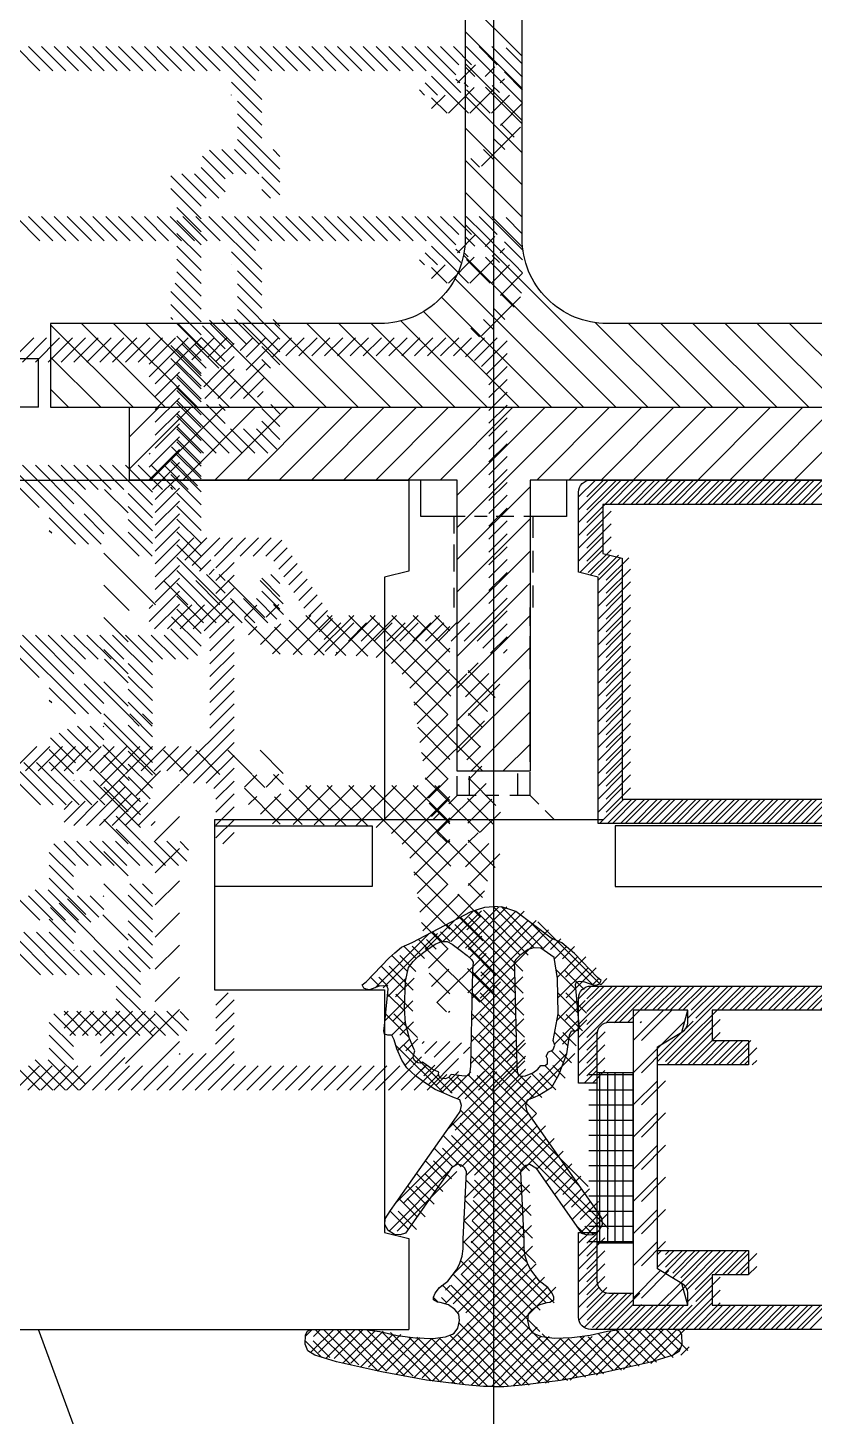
# Model space of a CAD drawing. Extents: x -0.04 to 2.29, y -0.5 to 2.03.
# Drawn here: x 0.9116 to 0.9764, y 0.0828 to 0.1973 of the extents above; entities that cross this region are included whole.
import ezdxf

# ---------------------------------------------------------------- set-up
doc = ezdxf.new("R2010")
doc.units = 0
doc.header["$LTSCALE"] = 0.1
for name, pattern in [('AUSGEZOGEN', [0]), ('USM-S25', [0]), ('USM-STRPUKLEIN', [0])]:
    doc.linetypes.add(name, pattern=pattern)
doc.layers.get('0').update_dxf_attribs({"linetype": 'AUSGEZOGEN'})
for name, color, linetype in [('AUSSEN25', 3, 'AUSGEZOGEN'), ('AUSSEN35', 2, 'AUSGEZOGEN'), ('AUSSEN50', 1, 'AUSGEZOGEN'), ('AUSSEN70', 6, 'AUSGEZOGEN'), ('SCHRAFF', 4, 'AUSGEZOGEN'), ('USM-SKLEIN25', 3, 'USM-S25'), ('USM-SPKLEIN25', 3, 'USM-STRPUKLEIN')]:
    doc.layers.add(name, color=color, linetype=linetype)

# ---------------------------------------------------------------- blocks, each defined once
blk = doc.blocks.new('*X')
at = {"color": 0}
for p, q in [((0.1379, 1.10838), (0.131, 1.11528)), ((0.125, 1.10876), (0.13024, 1.114)), ((0.1379, 1.10572), (0.131, 1.11262)), ((0.125, 1.10611), (0.131, 1.11211)), ((0.1379, 1.10307), (0.131, 1.10997)), ((0.125, 1.10346), (0.131, 1.10946)), ((0.125, 1.10081), (0.131, 1.10681)), ((0.1379, 1.10042), (0.131, 1.10732)), ((0.1379, 1.09777), (0.131, 1.10467)), ((0.125, 1.09816), (0.131, 1.10416)), ((0.1379, 1.09512), (0.131, 1.10202)), ((0.125, 1.0955), (0.131, 1.1015)), ((0.125, 1.09285), (0.131, 1.09885)), ((0.13796, 1.0924), (0.131, 1.09937)), ((0.14606, 1.08165), (0.131, 1.09671)), ((0.125, 1.0902), (0.131, 1.0962)), ((0.14354, 1.08152), (0.131, 1.09406)), ((0.125, 1.08755), (0.131, 1.09355)), ((0.1211, 1.081), (0.131, 1.0909)), ((0.14159, 1.08082), (0.131, 1.09141)), ((0.12375, 1.081), (0.131, 1.08825)), ((0.14006, 1.0797), (0.131, 1.08876)), ((0.101, 1.08211), (0.10589, 1.087)), ((0.101, 1.08476), (0.10324, 1.087)), ((0.10254, 1.081), (0.10854, 1.087)), ((0.10519, 1.081), (0.11119, 1.087)), ((0.10784, 1.081), (0.11384, 1.087)), ((0.1105, 1.081), (0.1165, 1.087)), ((0.11315, 1.081), (0.11915, 1.087)), ((0.1158, 1.081), (0.1218, 1.087)), ((0.11845, 1.081), (0.12445, 1.087)), ((0.13888, 1.07823), (0.131, 1.08611)), ((0.14872, 1.08165), (0.14395, 1.08641)), ((0.15137, 1.08165), (0.14667, 1.08635)), ((0.15402, 1.08165), (0.14932, 1.08635)), ((0.15667, 1.08165), (0.15197, 1.08635)), ((0.15932, 1.08165), (0.15462, 1.08635)), ((0.16197, 1.08165), (0.15727, 1.08635)), ((0.16463, 1.08165), (0.15993, 1.08635)), ((0.125, 1.07959), (0.131, 1.08559)), ((0.125, 1.07694), (0.131, 1.08294)), ((0.13811, 1.07635), (0.131, 1.08346)), ((0.125, 1.07429), (0.131, 1.08029)), ((0.1379, 1.0739), (0.131, 1.0808)), ((0.1379, 1.07125), (0.131, 1.07815)), ((0.125, 1.07164), (0.131, 1.07764)), ((0.125, 1.06899), (0.131, 1.07499)), ((0.1379, 1.0686), (0.131, 1.0755)), ((0.125, 1.06634), (0.131, 1.07234)), ((0.1379, 1.06595), (0.131, 1.07285)), ((0.1379, 1.0633), (0.131, 1.0702)), ((0.125, 1.06368), (0.131, 1.06968)), ((0.125, 1.06103), (0.131, 1.06703)), ((0.1379, 1.06065), (0.131, 1.06755)), ((0.125, 1.05838), (0.131, 1.06438)), ((0.1379, 1.05799), (0.131, 1.06489)), ((0.1379, 1.05534), (0.131, 1.06224)), ((0.125, 1.05573), (0.131, 1.06173)), ((0.12592, 1.054), (0.131, 1.05908)), ((0.1379, 1.05269), (0.131, 1.05959)), ((0.12857, 1.054), (0.131, 1.05643)), ((0.1379, 1.05004), (0.131, 1.05694)), ((0.13779, 1.0475), (0.131, 1.05429)), ((0.13514, 1.0475), (0.131, 1.05164)), ((0.13248, 1.0475), (0.131, 1.04898)), ((0.462, 0.7505), (0.4655, 0.754)), ((0.462, 0.75156), (0.46444, 0.754)), ((0.462, 0.75262), (0.46338, 0.754)), ((0.46456, 0.752), (0.46656, 0.754)), ((0.46562, 0.752), (0.46762, 0.754)), ((0.46668, 0.752), (0.46868, 0.754)), ((0.46774, 0.752), (0.46974, 0.754)), ((0.4688, 0.752), (0.4708, 0.754)), ((0.46986, 0.752), (0.47186, 0.754)), ((0.47093, 0.752), (0.47293, 0.754)), ((0.47199, 0.752), (0.47399, 0.754)), ((0.47305, 0.752), (0.47505, 0.754)), ((0.47411, 0.752), (0.47611, 0.754)), ((0.47517, 0.752), (0.47717, 0.754)), ((0.47623, 0.752), (0.47823, 0.754)), ((0.47729, 0.752), (0.47929, 0.754)), ((0.47835, 0.752), (0.48035, 0.754)), ((0.47941, 0.752), (0.48141, 0.754)), ((0.48047, 0.752), (0.48247, 0.754)), ((0.462, 0.74944), (0.464, 0.75144)), ((0.462, 0.74838), (0.464, 0.75038)), ((0.462, 0.74732), (0.464, 0.74932)), ((0.46211, 0.74637), (0.464, 0.74826)), ((0.46296, 0.74616), (0.46461, 0.74781)), ((0.4636, 0.74574), (0.46546, 0.7476)), ((0.4636, 0.74467), (0.4656, 0.74667)), ((0.4636, 0.74361), (0.4656, 0.74561)), ((0.5255, 0.744), (0.5275, 0.746)), ((0.52656, 0.744), (0.52856, 0.746)), ((0.52763, 0.744), (0.52963, 0.746)), ((0.52869, 0.744), (0.53069, 0.746)), ((0.52975, 0.744), (0.53175, 0.746)), ((0.53081, 0.744), (0.53281, 0.746)), ((0.53187, 0.744), (0.53387, 0.746)), ((0.53293, 0.744), (0.53493, 0.746)), ((0.53399, 0.744), (0.53599, 0.746)), ((0.53505, 0.744), (0.53705, 0.746)), ((0.53611, 0.744), (0.53811, 0.746)), ((0.537, 0.74383), (0.53917, 0.746)), ((0.537, 0.74277), (0.54023, 0.746)), ((0.5375, 0.74221), (0.54129, 0.746)), ((0.54052, 0.74417), (0.54235, 0.746)), ((0.5418, 0.74438), (0.54341, 0.746)), ((0.5425, 0.74403), (0.544, 0.74553)), ((0.5445, 0.74496), (0.54554, 0.746)), ((0.545, 0.74334), (0.54766, 0.746)), ((0.545, 0.7444), (0.5466, 0.746)), ((0.54716, 0.74444), (0.54872, 0.746)), ((0.54828, 0.7445), (0.54978, 0.746)), ((0.54934, 0.7445), (0.55084, 0.746)), ((0.5504, 0.7445), (0.5519, 0.746)), ((0.55146, 0.7445), (0.55296, 0.746)), ((0.55252, 0.7445), (0.55402, 0.746)), ((0.55358, 0.7445), (0.55508, 0.746)), ((0.55464, 0.7445), (0.55614, 0.746)), ((0.5557, 0.7445), (0.5572, 0.746)), ((0.55676, 0.7445), (0.55826, 0.746)), ((0.55782, 0.7445), (0.55932, 0.746)), ((0.55888, 0.7445), (0.56038, 0.746)), ((0.55995, 0.7445), (0.56145, 0.746)), ((0.56101, 0.7445), (0.56251, 0.746)), ((0.56207, 0.7445), (0.56357, 0.746)), ((0.56306, 0.74444), (0.56463, 0.746)), ((0.56381, 0.74413), (0.56569, 0.746)), ((0.56439, 0.74364), (0.5665, 0.74575)), ((0.4636, 0.74255), (0.4656, 0.74455)), ((0.5425, 0.74296), (0.544, 0.74446)), ((0.54372, 0.741), (0.54656, 0.74384)), ((0.5648, 0.74299), (0.5665, 0.74469)), ((0.4636, 0.74149), (0.4656, 0.74349)), ((0.5375, 0.74115), (0.5395, 0.74315)), ((0.5415, 0.74196), (0.5425, 0.74296)), ((0.5431, 0.7425), (0.544, 0.7434)), ((0.54478, 0.741), (0.5465, 0.74272)), ((0.565, 0.74213), (0.5665, 0.74363)), ((0.4636, 0.74043), (0.4656, 0.74243)), ((0.5375, 0.74009), (0.5395, 0.74209)), ((0.5416, 0.741), (0.5431, 0.7425)), ((0.54266, 0.741), (0.54416, 0.7425)), ((0.54594, 0.7411), (0.5464, 0.74156)), ((0.565, 0.74107), (0.5665, 0.74257)), ((0.565, 0.74001), (0.5665, 0.74151)), ((0.4636, 0.73937), (0.4656, 0.74137)), ((0.5375, 0.73903), (0.5395, 0.74103)), ((0.565, 0.73895), (0.5665, 0.74045)), ((0.4636, 0.73831), (0.4656, 0.74031)), ((0.4636, 0.73725), (0.4656, 0.73925)), ((0.5375, 0.73796), (0.5395, 0.73996)), ((0.565, 0.73789), (0.5665, 0.73939)), ((0.4636, 0.73619), (0.4656, 0.73819)), ((0.5375, 0.7369), (0.5395, 0.7389)), ((0.565, 0.73683), (0.5665, 0.73833)), ((0.4636, 0.73513), (0.4656, 0.73713)), ((0.537, 0.73534), (0.5395, 0.73784)), ((0.565, 0.73577), (0.5665, 0.73727)), ((0.4636, 0.73407), (0.4656, 0.73607)), ((0.537, 0.73428), (0.5395, 0.73678)), ((0.537, 0.7364), (0.5371, 0.7365)), ((0.565, 0.73471), (0.5665, 0.73621)), ((0.4636, 0.73301), (0.4656, 0.73501)), ((0.53728, 0.7335), (0.5395, 0.73572)), ((0.5375, 0.73266), (0.5395, 0.73466)), ((0.565, 0.73364), (0.5665, 0.73514)), ((0.4636, 0.73195), (0.4656, 0.73395)), ((0.5375, 0.7316), (0.5395, 0.7336)), ((0.565, 0.73258), (0.5665, 0.73408)), ((0.4636, 0.73089), (0.4656, 0.73289)), ((0.5375, 0.73054), (0.5395, 0.73254)), ((0.565, 0.73152), (0.5665, 0.73302)), ((0.4636, 0.72983), (0.4656, 0.73183)), ((0.5375, 0.72948), (0.5395, 0.73148)), ((0.565, 0.73046), (0.5665, 0.73196)), ((0.4636, 0.72877), (0.4656, 0.73077)), ((0.5375, 0.72842), (0.5395, 0.73042)), ((0.565, 0.7294), (0.5665, 0.7309)), ((0.4636, 0.7277), (0.4656, 0.7297)), ((0.5375, 0.72736), (0.5395, 0.72936)), ((0.5395, 0.7283), (0.5407, 0.7295)), ((0.53994, 0.72767), (0.54176, 0.7295)), ((0.54054, 0.72722), (0.54282, 0.7295)), ((0.54238, 0.728), (0.54388, 0.7295)), ((0.54345, 0.728), (0.54495, 0.7295)), ((0.54451, 0.728), (0.54601, 0.7295)), ((0.54557, 0.728), (0.54707, 0.7295)), ((0.54663, 0.728), (0.54795, 0.72932)), ((0.565, 0.72834), (0.5665, 0.72984)), ((0.4636, 0.72664), (0.4656, 0.72864)), ((0.5375, 0.7263), (0.5395, 0.7283)), ((0.5425, 0.72705), (0.54345, 0.728)), ((0.54727, 0.72758), (0.54837, 0.72868)), ((0.54768, 0.72694), (0.54878, 0.72803)), ((0.565, 0.72728), (0.5665, 0.72878)), ((0.46372, 0.7257), (0.46572, 0.7277)), ((0.46478, 0.7257), (0.46678, 0.7277)), ((0.46584, 0.7257), (0.46784, 0.7277)), ((0.4669, 0.7257), (0.4689, 0.7277)), ((0.46796, 0.7257), (0.46996, 0.7277)), ((0.46902, 0.7257), (0.47102, 0.7277)), ((0.47008, 0.7257), (0.47208, 0.7277)), ((0.47114, 0.7257), (0.47314, 0.7277)), ((0.4722, 0.7257), (0.4742, 0.7277)), ((0.47326, 0.7257), (0.47526, 0.7277)), ((0.47432, 0.7257), (0.47632, 0.7277)), ((0.47538, 0.7257), (0.47738, 0.7277)), ((0.47644, 0.7257), (0.47844, 0.7277)), ((0.47751, 0.7257), (0.47951, 0.7277)), ((0.47857, 0.7257), (0.48057, 0.7277)), ((0.47963, 0.7257), (0.48163, 0.7277)), ((0.48069, 0.7257), (0.48269, 0.7277)), ((0.5375, 0.72524), (0.5395, 0.72724)), ((0.54115, 0.72676), (0.5421, 0.72771)), ((0.54195, 0.7265), (0.54236, 0.72692)), ((0.5425, 0.72599), (0.544, 0.72749)), ((0.5481, 0.72629), (0.5492, 0.72739)), ((0.54851, 0.72564), (0.54961, 0.72674)), ((0.565, 0.72622), (0.5665, 0.72772)), ((0.565, 0.72516), (0.5665, 0.72666)), ((0.5375, 0.72418), (0.5395, 0.72618)), ((0.5425, 0.72493), (0.544, 0.72643)), ((0.54893, 0.725), (0.55003, 0.7261)), ((0.565, 0.7241), (0.5665, 0.7256)), ((0.537, 0.72262), (0.5395, 0.72512)), ((0.54063, 0.722), (0.544, 0.72537)), ((0.54934, 0.72435), (0.55044, 0.72545)), ((0.54976, 0.72371), (0.55086, 0.7248)), ((0.56296, 0.721), (0.5665, 0.72454)), ((0.537, 0.72368), (0.53732, 0.724)), ((0.53745, 0.722), (0.5395, 0.72405)), ((0.53851, 0.722), (0.54051, 0.724)), ((0.53957, 0.722), (0.54157, 0.724)), ((0.54153, 0.72185), (0.544, 0.72431)), ((0.54197, 0.72123), (0.544, 0.72325)), ((0.55017, 0.72306), (0.55127, 0.72416)), ((0.55059, 0.72242), (0.55169, 0.72351)), ((0.56402, 0.721), (0.5665, 0.72348)), ((0.542, 0.72019), (0.544, 0.72219)), ((0.551, 0.72177), (0.5521, 0.72287)), ((0.55142, 0.72113), (0.55279, 0.7225)), ((0.5515, 0.72014), (0.55386, 0.7225)), ((0.55342, 0.721), (0.55492, 0.7225)), ((0.55448, 0.721), (0.55598, 0.7225)), ((0.55554, 0.721), (0.55704, 0.7225)), ((0.5566, 0.721), (0.5581, 0.7225)), ((0.55766, 0.721), (0.55916, 0.7225)), ((0.55872, 0.721), (0.56022, 0.7225)), ((0.55978, 0.721), (0.56128, 0.7225)), ((0.56084, 0.721), (0.56234, 0.7225)), ((0.5619, 0.721), (0.5634, 0.7225)), ((0.5645, 0.72042), (0.5665, 0.72242)), ((0.542, 0.71913), (0.544, 0.72113)), ((0.56514, 0.72), (0.5665, 0.72136)), ((0.542, 0.71807), (0.544, 0.72007)), ((0.55242, 0.72), (0.5525, 0.72008)), ((0.5662, 0.72), (0.5665, 0.7203)), ((0.45202, 0.71542), (0.45542, 0.71882)), ((0.45835, 0.71545), (0.45495, 0.71885)), ((0.542, 0.71701), (0.544, 0.71901)), ((0.4508, 0.71597), (0.45334, 0.7185)), ((0.45673, 0.71353), (0.45228, 0.71799)), ((0.45302, 0.71465), (0.45683, 0.71846)), ((0.45326, 0.71312), (0.45784, 0.7177)), ((0.45718, 0.71485), (0.45348, 0.71855)), ((0.46317, 0.71239), (0.45797, 0.71759)), ((0.542, 0.71595), (0.544, 0.71795)), ((0.44523, 0.71216), (0.44969, 0.71662)), ((0.45076, 0.71597), (0.44996, 0.71676)), ((0.45677, 0.71172), (0.45112, 0.71738)), ((0.45322, 0.71131), (0.45884, 0.71693)), ((0.542, 0.71489), (0.544, 0.71689)), ((0.44862, 0.71457), (0.44761, 0.71558)), ((0.4496, 0.71535), (0.4488, 0.71615)), ((0.459, 0.71532), (0.45987, 0.71619)), ((0.46, 0.71455), (0.46099, 0.71555)), ((0.542, 0.71383), (0.544, 0.71583)), ((0.44791, 0.71351), (0.44661, 0.71481)), ((0.46025, 0.71304), (0.46192, 0.71471)), ((0.5395, 0.71027), (0.544, 0.71477)), ((0.4456, 0.71229), (0.44486, 0.71303)), ((0.4477, 0.71195), (0.44572, 0.71393)), ((0.44624, 0.7114), (0.44778, 0.71295)), ((0.45318, 0.7095), (0.45674, 0.71307)), ((0.45681, 0.70991), (0.45327, 0.71346)), ((0.46178, 0.71202), (0.46015, 0.71365)), ((0.4603, 0.71132), (0.46278, 0.71381)), ((0.46315, 0.7124), (0.46366, 0.71292)), ((0.53959, 0.7093), (0.544, 0.71371)), ((0.462, 0.70807), (0.46623, 0.7123)), ((0.462, 0.70913), (0.46517, 0.7123)), ((0.462, 0.71019), (0.46411, 0.7123)), ((0.462, 0.71126), (0.46304, 0.7123)), ((0.46426, 0.70927), (0.46729, 0.7123)), ((0.46535, 0.7093), (0.46835, 0.7123)), ((0.46741, 0.7103), (0.46941, 0.7123)), ((0.46847, 0.7103), (0.47047, 0.7123)), ((0.4685, 0.70609), (0.47471, 0.7123)), ((0.46953, 0.7103), (0.47153, 0.7123)), ((0.47059, 0.7103), (0.47259, 0.7123)), ((0.471, 0.70965), (0.47365, 0.7123)), ((0.47377, 0.7103), (0.47577, 0.7123)), ((0.47483, 0.7103), (0.47683, 0.7123)), ((0.47589, 0.7103), (0.47789, 0.7123)), ((0.47695, 0.7103), (0.47895, 0.7123)), ((0.47802, 0.7103), (0.48002, 0.7123)), ((0.47908, 0.7103), (0.48108, 0.7123)), ((0.48014, 0.7103), (0.48214, 0.7123)), ((0.4812, 0.7103), (0.4832, 0.7123)), ((0.52575, 0.7103), (0.52775, 0.7123)), ((0.52681, 0.7103), (0.52881, 0.7123)), ((0.52787, 0.7103), (0.52987, 0.7123)), ((0.52893, 0.7103), (0.53093, 0.7123)), ((0.52999, 0.7103), (0.53199, 0.7123)), ((0.53105, 0.7103), (0.53305, 0.7123)), ((0.53211, 0.7103), (0.53411, 0.7123)), ((0.533, 0.71013), (0.53517, 0.7123)), ((0.533, 0.70907), (0.53623, 0.7123)), ((0.53529, 0.7103), (0.53729, 0.7123)), ((0.53635, 0.7103), (0.53835, 0.7123)), ((0.53741, 0.7103), (0.53941, 0.7123)), ((0.53847, 0.7103), (0.54047, 0.7123)), ((0.54066, 0.7093), (0.544, 0.71264)), ((0.44604, 0.70944), (0.44768, 0.71107)), ((0.44767, 0.71022), (0.44626, 0.71163)), ((0.45314, 0.70769), (0.45678, 0.71134)), ((0.45686, 0.7081), (0.45323, 0.71173)), ((0.46022, 0.70948), (0.46186, 0.71112)), ((0.46197, 0.71006), (0.46029, 0.71174)), ((0.5417, 0.70928), (0.544, 0.71158)), ((0.44805, 0.70807), (0.4461, 0.71002)), ((0.45309, 0.70589), (0.45682, 0.70961)), ((0.4569, 0.70629), (0.45319, 0.71)), ((0.46001, 0.7075), (0.46202, 0.70951)), ((0.46165, 0.70861), (0.46031, 0.70995)), ((0.4665, 0.7078), (0.469, 0.7103)), ((0.46927, 0.7058), (0.473, 0.70953)), ((0.533, 0.70801), (0.535, 0.71001)), ((0.53506, 0.71007), (0.53529, 0.7103)), ((0.5359, 0.70826), (0.53794, 0.7103)), ((0.54233, 0.70886), (0.544, 0.71052)), ((0.5425, 0.70796), (0.544, 0.70946)), ((0.44603, 0.70832), (0.44601, 0.70835)), ((0.44661, 0.70824), (0.44772, 0.70935)), ((0.46112, 0.70737), (0.46003, 0.70846)), ((0.462, 0.70701), (0.46353, 0.70854)), ((0.46641, 0.7093), (0.4665, 0.70939)), ((0.46888, 0.70753), (0.47076, 0.70941)), ((0.47033, 0.7058), (0.473, 0.70847)), ((0.53185, 0.7058), (0.53506, 0.70901)), ((0.53291, 0.7058), (0.53557, 0.70846)), ((0.5375, 0.70721), (0.5395, 0.70921)), ((0.5425, 0.7069), (0.544, 0.7084)), ((0.4509, 0.70346), (0.44692, 0.70743)), ((0.44709, 0.70695), (0.44808, 0.70795)), ((0.45198, 0.703), (0.45686, 0.70788)), ((0.4583, 0.70312), (0.45315, 0.70827)), ((0.462, 0.70595), (0.4635, 0.70745)), ((0.4685, 0.70715), (0.46888, 0.70753)), ((0.47139, 0.7058), (0.47339, 0.7078)), ((0.47245, 0.7058), (0.47445, 0.7078)), ((0.47352, 0.7058), (0.47552, 0.7078)), ((0.47458, 0.7058), (0.476, 0.70722)), ((0.53, 0.70713), (0.53067, 0.7078)), ((0.53, 0.70607), (0.53173, 0.7078)), ((0.53079, 0.7058), (0.53279, 0.7078)), ((0.53397, 0.7058), (0.53623, 0.70806)), ((0.53503, 0.7058), (0.5369, 0.70766)), ((0.53609, 0.7058), (0.5375, 0.70721)), ((0.5425, 0.70584), (0.544, 0.70734)), ((0.4477, 0.70579), (0.44838, 0.70648)), ((0.45115, 0.70041), (0.4569, 0.70615)), ((0.45174, 0.69746), (0.46102, 0.70674)), ((0.45785, 0.70181), (0.45311, 0.70655)), ((0.46075, 0.70598), (0.45976, 0.70697)), ((0.462, 0.70489), (0.4635, 0.70639)), ((0.4665, 0.70515), (0.4685, 0.70715)), ((0.47564, 0.7058), (0.476, 0.70616)), ((0.53716, 0.7058), (0.5375, 0.70614)), ((0.5375, 0.70455), (0.5395, 0.70655)), ((0.5425, 0.70478), (0.544, 0.70628)), ((0.44857, 0.7049), (0.44947, 0.70579)), ((0.44961, 0.70416), (0.45046, 0.70502)), ((0.45074, 0.70353), (0.45214, 0.70493)), ((0.46211, 0.69578), (0.45296, 0.70493)), ((0.45944, 0.70375), (0.45811, 0.70509)), ((0.46023, 0.70472), (0.45921, 0.70575)), ((0.46247, 0.7043), (0.4635, 0.70533)), ((0.46283, 0.705), (0.46583, 0.705)), ((0.46375, 0.69115), (0.46375, 0.70515)), ((0.465, 0.69115), (0.465, 0.70515)), ((0.54308, 0.7043), (0.544, 0.70522)), ((0.44694, 0.69443), (0.45738, 0.70487)), ((0.46379, 0.69233), (0.45132, 0.7048)), ((0.46283, 0.70375), (0.46583, 0.70375)), ((0.4665, 0.7025), (0.4685, 0.7045)), ((0.5375, 0.7019), (0.5395, 0.7039)), ((0.45727, 0.69708), (0.45228, 0.70208)), ((0.45276, 0.69671), (0.45785, 0.7018)), ((0.46283, 0.7025), (0.46583, 0.7025)), ((0.4665, 0.69985), (0.4685, 0.70185)), ((0.45732, 0.69526), (0.45158, 0.70101)), ((0.45266, 0.69484), (0.45859, 0.70077)), ((0.46283, 0.70125), (0.46583, 0.70125)), ((0.5375, 0.69925), (0.5395, 0.70125)), ((0.45742, 0.6934), (0.45085, 0.69997)), ((0.45256, 0.69298), (0.45932, 0.69974)), ((0.46283, 0.7), (0.46583, 0.7)), ((0.4665, 0.69719), (0.4685, 0.69919)), ((0.45164, 0.69741), (0.45011, 0.69893)), ((0.45857, 0.69722), (0.46005, 0.6987)), ((0.46283, 0.69875), (0.46583, 0.69875)), ((0.5375, 0.6966), (0.5395, 0.6986)), ((0.44639, 0.6921), (0.45129, 0.69701)), ((0.45087, 0.69641), (0.44938, 0.6979)), ((0.45929, 0.69617), (0.46078, 0.69766)), ((0.46283, 0.6975), (0.46583, 0.6975)), ((0.44942, 0.69433), (0.44792, 0.69582)), ((0.45015, 0.69537), (0.44865, 0.69686)), ((0.45248, 0.69113), (0.45728, 0.69593)), ((0.45752, 0.69153), (0.45274, 0.69631)), ((0.46002, 0.69513), (0.46151, 0.69663)), ((0.46283, 0.69625), (0.46583, 0.69625)), ((0.4665, 0.69454), (0.4685, 0.69654)), ((0.5375, 0.69395), (0.5395, 0.69595)), ((0.44869, 0.69328), (0.44719, 0.69479)), ((0.45778, 0.6895), (0.45265, 0.69463)), ((0.46074, 0.69409), (0.46224, 0.69559)), ((0.46283, 0.695), (0.46583, 0.695)), ((0.44797, 0.69224), (0.44647, 0.69374)), ((0.45165, 0.68853), (0.45737, 0.69425)), ((0.46147, 0.69305), (0.46297, 0.69455)), ((0.4622, 0.69201), (0.46369, 0.6935)), ((0.46283, 0.69375), (0.46583, 0.69375)), ((0.4665, 0.69189), (0.4685, 0.69389)), ((0.451, 0.68611), (0.45746, 0.69257)), ((0.45932, 0.68619), (0.45256, 0.69295)), ((0.4625, 0.69186), (0.46185, 0.6925)), ((0.46283, 0.6925), (0.46583, 0.6925)), ((0.5375, 0.6913), (0.5395, 0.6933)), ((0.45816, 0.68559), (0.45248, 0.69127)), ((0.462, 0.6911), (0.4629, 0.692)), ((0.462, 0.69004), (0.4635, 0.69154)), ((0.46283, 0.69125), (0.46583, 0.69125)), ((0.4665, 0.68924), (0.4685, 0.69124)), ((0.5425, 0.69099), (0.54351, 0.692)), ((0.5425, 0.68993), (0.544, 0.69143)), ((0.45203, 0.68538), (0.45752, 0.69086)), ((0.462, 0.68898), (0.4635, 0.69048)), ((0.4685, 0.68912), (0.46988, 0.6905)), ((0.4685, 0.69018), (0.46882, 0.6905)), ((0.46909, 0.68865), (0.47094, 0.6905)), ((0.46975, 0.68825), (0.472, 0.6905)), ((0.47042, 0.68785), (0.47306, 0.6905)), ((0.47093, 0.6873), (0.47413, 0.6905)), ((0.47319, 0.6885), (0.47519, 0.6905)), ((0.47425, 0.6885), (0.476, 0.69025)), ((0.53, 0.69016), (0.53034, 0.6905)), ((0.53, 0.6891), (0.5314, 0.6905)), ((0.53046, 0.6885), (0.53246, 0.6905)), ((0.53126, 0.684), (0.5375, 0.69024)), ((0.53152, 0.6885), (0.53352, 0.6905)), ((0.53258, 0.6885), (0.53458, 0.6905)), ((0.533, 0.68786), (0.53564, 0.6905)), ((0.533, 0.6868), (0.5367, 0.6905)), ((0.53505, 0.6862), (0.5395, 0.69064)), ((0.5425, 0.68887), (0.544, 0.69037)), ((0.44843, 0.68001), (0.45782, 0.6894)), ((0.45814, 0.68383), (0.45228, 0.68969)), ((0.462, 0.68792), (0.4635, 0.68942)), ((0.47531, 0.6885), (0.476, 0.68919)), ((0.53706, 0.68874), (0.5375, 0.68917)), ((0.54248, 0.68779), (0.544, 0.68931)), ((0.44994, 0.67975), (0.45851, 0.68832)), ((0.46041, 0.6798), (0.45166, 0.68855)), ((0.462, 0.68686), (0.4635, 0.68836)), ((0.4665, 0.68659), (0.46876, 0.68885)), ((0.46856, 0.686), (0.47042, 0.68785)), ((0.471, 0.68631), (0.473, 0.68831)), ((0.53751, 0.686), (0.5395, 0.68799)), ((0.53975, 0.684), (0.544, 0.68825)), ((0.55884, 0.684), (0.56273, 0.68789)), ((0.5595, 0.68784), (0.55966, 0.688)), ((0.55972, 0.687), (0.56072, 0.688)), ((0.5605, 0.68672), (0.56178, 0.688)), ((0.56608, 0.687), (0.56708, 0.688)), ((0.5665, 0.68635), (0.568, 0.68785)), ((0.45043, 0.68625), (0.45003, 0.68664)), ((0.45035, 0.68724), (0.45074, 0.68762)), ((0.45884, 0.67961), (0.45079, 0.68766)), ((0.45152, 0.67956), (0.45944, 0.68748)), ((0.462, 0.6858), (0.46366, 0.68746)), ((0.46203, 0.68477), (0.46428, 0.68702)), ((0.46247, 0.68415), (0.46532, 0.687)), ((0.46338, 0.684), (0.46638, 0.687)), ((0.46975, 0.684), (0.473, 0.68725)), ((0.53233, 0.684), (0.535, 0.68667)), ((0.53763, 0.684), (0.54063, 0.687)), ((0.53869, 0.684), (0.54171, 0.68702)), ((0.5395, 0.68693), (0.53957, 0.687)), ((0.54081, 0.684), (0.544, 0.68719)), ((0.5599, 0.684), (0.5625, 0.6866)), ((0.5629, 0.687), (0.56344, 0.68753)), ((0.56521, 0.684), (0.568, 0.68679)), ((0.5655, 0.68748), (0.56555, 0.68752)), ((0.46444, 0.684), (0.4665, 0.68606)), ((0.4655, 0.684), (0.4675, 0.686)), ((0.46656, 0.684), (0.46856, 0.686)), ((0.46763, 0.684), (0.46963, 0.686)), ((0.46869, 0.684), (0.47069, 0.686)), ((0.47081, 0.684), (0.473, 0.68619)), ((0.47187, 0.684), (0.47387, 0.686)), ((0.47293, 0.684), (0.47493, 0.686)), ((0.47399, 0.684), (0.47599, 0.686)), ((0.47505, 0.684), (0.47705, 0.686)), ((0.47611, 0.684), (0.47811, 0.686)), ((0.47717, 0.684), (0.47917, 0.686)), ((0.47823, 0.684), (0.48023, 0.686)), ((0.47929, 0.684), (0.48129, 0.686)), ((0.48035, 0.684), (0.48235, 0.686)), ((0.52596, 0.684), (0.52796, 0.686)), ((0.52702, 0.684), (0.52902, 0.686)), ((0.52808, 0.684), (0.53008, 0.686)), ((0.52914, 0.684), (0.53114, 0.686)), ((0.5302, 0.684), (0.5322, 0.686)), ((0.53339, 0.684), (0.53539, 0.686)), ((0.53445, 0.684), (0.53645, 0.686)), ((0.53551, 0.684), (0.53751, 0.686)), ((0.53657, 0.684), (0.53857, 0.686)), ((0.54187, 0.684), (0.544, 0.68613)), ((0.54293, 0.684), (0.54493, 0.686)), ((0.54399, 0.684), (0.54599, 0.686)), ((0.54505, 0.684), (0.54705, 0.686)), ((0.54611, 0.684), (0.54811, 0.686)), ((0.54717, 0.684), (0.54917, 0.686)), ((0.54824, 0.684), (0.55024, 0.686)), ((0.5493, 0.684), (0.5513, 0.686)), ((0.55036, 0.684), (0.55236, 0.686)), ((0.55142, 0.684), (0.55342, 0.686)), ((0.55248, 0.684), (0.55448, 0.686)), ((0.55354, 0.684), (0.55554, 0.686)), ((0.5546, 0.684), (0.5566, 0.686)), ((0.55566, 0.684), (0.55766, 0.686)), ((0.55672, 0.684), (0.55872, 0.686)), ((0.55778, 0.684), (0.55978, 0.686)), ((0.56096, 0.684), (0.5625, 0.68554)), ((0.56202, 0.684), (0.56352, 0.6855)), ((0.56308, 0.684), (0.56458, 0.6855)), ((0.56415, 0.684), (0.56565, 0.6855)), ((0.56627, 0.684), (0.568, 0.68573)), ((0.45725, 0.67942), (0.45215, 0.68453)), ((0.56733, 0.684), (0.568, 0.68467)), ((0.43948, 0.68343), (0.44005, 0.684)), ((0.43991, 0.6821), (0.44182, 0.684)), ((0.44323, 0.68107), (0.4403, 0.684)), ((0.44118, 0.6816), (0.44358, 0.684)), ((0.44549, 0.68057), (0.44207, 0.684)), ((0.44257, 0.68122), (0.44522, 0.68387)), ((0.44769, 0.68015), (0.44384, 0.684)), ((0.44402, 0.6809), (0.44669, 0.68357)), ((0.44547, 0.68058), (0.44823, 0.68334)), ((0.44984, 0.67977), (0.44584, 0.68376)), ((0.44695, 0.68029), (0.4499, 0.68325)), ((0.45185, 0.67952), (0.448, 0.68337)), ((0.4538, 0.67934), (0.44989, 0.68325)), ((0.45559, 0.67931), (0.45139, 0.68352)), ((0.45312, 0.67939), (0.45792, 0.6842)), ((0.45481, 0.67931), (0.4589, 0.68341)), ((0.45663, 0.67937), (0.46053, 0.68326)), ((0.46191, 0.68007), (0.45834, 0.68363)), ((0.45861, 0.67958), (0.46246, 0.68343)), ((0.46339, 0.68035), (0.46048, 0.68326)), ((0.46063, 0.67983), (0.46465, 0.68385)), ((0.46486, 0.68065), (0.46213, 0.68339)), ((0.46281, 0.68024), (0.46656, 0.684)), ((0.46631, 0.68097), (0.46364, 0.68365)), ((0.46502, 0.68069), (0.46833, 0.684)), ((0.46776, 0.68129), (0.46512, 0.68392)), ((0.46913, 0.68169), (0.46682, 0.684)), ((0.46729, 0.68119), (0.47009, 0.68399)), ((0.47032, 0.68227), (0.46858, 0.684)), ((0.44083, 0.6817), (0.43947, 0.68306)), ((0.46975, 0.68188), (0.47045, 0.68258)), ((1.043, 0.15947), (1.04553, 0.162)), ((1.0431, 0.16063), (1.04437, 0.1619)), ((1.04509, 0.1605), (1.04659, 0.162)), ((1.04615, 0.1605), (1.04765, 0.162)), ((1.04721, 0.1605), (1.04871, 0.162)), ((1.0481, 0.1582), (1.05189, 0.162)), ((1.04827, 0.1605), (1.04977, 0.162)), ((1.0485, 0.15967), (1.05083, 0.162)), ((1.05095, 0.16), (1.05295, 0.162)), ((1.05202, 0.16), (1.05402, 0.162)), ((1.05308, 0.16), (1.05508, 0.162)), ((1.05414, 0.16), (1.05614, 0.162)), ((1.0552, 0.16), (1.0572, 0.162)), ((1.05626, 0.16), (1.05826, 0.162)), ((1.05732, 0.16), (1.05932, 0.162)), ((1.05838, 0.16), (1.06038, 0.162)), ((1.05944, 0.16), (1.06144, 0.162)), ((1.0605, 0.16), (1.0625, 0.162)), ((1.06156, 0.16), (1.06356, 0.162)), ((1.06262, 0.16), (1.06462, 0.162)), ((1.06368, 0.16), (1.06568, 0.162)), ((1.0645, 0.15764), (1.06886, 0.162)), ((1.06474, 0.16), (1.06674, 0.162)), ((1.065, 0.1592), (1.0678, 0.162)), ((1.06793, 0.16), (1.06993, 0.162)), ((1.06899, 0.16), (1.07099, 0.162)), ((1.07005, 0.16), (1.07205, 0.162)), ((1.07111, 0.16), (1.07311, 0.162)), ((1.07217, 0.16), (1.07417, 0.162)), ((1.07323, 0.16), (1.07523, 0.162)), ((1.07429, 0.16), (1.07629, 0.162)), ((1.07535, 0.16), (1.07735, 0.162)), ((1.07641, 0.16), (1.07841, 0.162)), ((1.07747, 0.16), (1.07947, 0.162)), ((1.07853, 0.16), (1.08053, 0.162)), ((1.07959, 0.16), (1.08159, 0.162)), ((1.08065, 0.16), (1.08265, 0.162)), ((1.08171, 0.16), (1.08371, 0.162)), ((1.08277, 0.16), (1.08477, 0.162)), ((1.04465, 0.159), (1.04615, 0.1605)), ((1.0461, 0.15952), (1.04528, 0.16033)), ((1.04838, 0.159), (1.04688, 0.1605)), ((1.04695, 0.15954), (1.04774, 0.16033)), ((1.043, 0.15841), (1.0445, 0.15991)), ((1.04485, 0.159), (1.0445, 0.15935)), ((1.04819, 0.159), (1.0485, 0.15931)), ((1.04895, 0.158), (1.0505, 0.15955)), ((1.0645, 0.15657), (1.067, 0.15907)), ((1.043, 0.15735), (1.04365, 0.158)), ((1.0431, 0.15568), (1.04607, 0.15865)), ((1.04365, 0.158), (1.04465, 0.159)), ((1.04558, 0.1565), (1.04408, 0.158)), ((1.04492, 0.15821), (1.0455, 0.15879)), ((1.04735, 0.1565), (1.0454, 0.15845)), ((1.04569, 0.1565), (1.04762, 0.15844)), ((1.04912, 0.1565), (1.04699, 0.15863)), ((1.04745, 0.1565), (1.04895, 0.158)), ((1.0475, 0.15867), (1.04783, 0.159)), ((1.0505, 0.15688), (1.04938, 0.158)), ((1.05002, 0.158), (1.05102, 0.159)), ((1.05108, 0.158), (1.0515, 0.15842)), ((1.06699, 0.158), (1.067, 0.15801)), ((1.04483, 0.15548), (1.043, 0.15732)), ((1.04922, 0.1565), (1.0505, 0.15778)), ((1.0645, 0.15551), (1.0665, 0.15751)), ((1.0437, 0.15452), (1.04481, 0.15563)), ((1.0645, 0.15445), (1.0665, 0.15645)), ((1.04639, 0.15215), (1.04318, 0.15536)), ((1.063, 0.15189), (1.0665, 0.15539)), ((1.04447, 0.15351), (1.04539, 0.15443)), ((1.04544, 0.15272), (1.04622, 0.1535)), ((1.063, 0.15083), (1.0665, 0.15433)), ((1.063, 0.15295), (1.06355, 0.1535)), ((1.06473, 0.1515), (1.06673, 0.1535)), ((1.06579, 0.1515), (1.06779, 0.1535)), ((1.06685, 0.1515), (1.0688, 0.15345)), ((1.04656, 0.15207), (1.04727, 0.15278)), ((1.0675, 0.15109), (1.06938, 0.15297)), ((1.063, 0.14977), (1.0645, 0.15127)), ((1.0675, 0.15003), (1.0695, 0.15203)), ((1.06803, 0.1495), (1.07003, 0.1515)), ((1.06909, 0.1495), (1.07109, 0.1515)), ((1.0695, 0.14885), (1.072, 0.15135)), ((1.06379, 0.1495), (1.0645, 0.15021)), ((1.0695, 0.14779), (1.072, 0.15029)), ((1.0695, 0.14673), (1.0715, 0.14873)), ((1.0695, 0.14566), (1.0715, 0.14766)), ((1.0695, 0.1446), (1.0715, 0.1466)), ((1.0695, 0.14354), (1.0715, 0.14554)), ((1.0695, 0.14248), (1.0715, 0.14448)), ((1.0695, 0.14142), (1.0715, 0.14342)), ((1.0695, 0.14036), (1.07164, 0.1425)), ((1.0695, 0.1393), (1.072, 0.1418)), ((1.0695, 0.13824), (1.072, 0.14074)), ((1.07182, 0.1395), (1.072, 0.13968)), ((1.0695, 0.13718), (1.0715, 0.13918)), ((1.0695, 0.13612), (1.0715, 0.13812)), ((1.0695, 0.13506), (1.0715, 0.13706)), ((1.0695, 0.134), (1.0715, 0.136)), ((1.0695, 0.13294), (1.0715, 0.13494)), ((1.06612, 0.1285), (1.0715, 0.13388)), ((1.06718, 0.1285), (1.0715, 0.13282)), ((1.063, 0.13174), (1.06376, 0.1325)), ((1.063, 0.13068), (1.0645, 0.13218)), ((1.0675, 0.13094), (1.06906, 0.1325)), ((1.0675, 0.132), (1.068, 0.1325)), ((1.06824, 0.1285), (1.0715, 0.13176)), ((1.063, 0.12962), (1.0645, 0.13112)), ((1.06326, 0.12882), (1.06494, 0.1305)), ((1.064, 0.1285), (1.066, 0.1305)), ((1.06506, 0.1285), (1.06706, 0.1305)), ((1.06931, 0.1285), (1.0715, 0.13069)), ((1.0695, 0.12763), (1.0715, 0.12963)), ((1.0695, 0.12657), (1.07193, 0.129)), ((1.06979, 0.1258), (1.072, 0.12801)), ((1.07055, 0.1255), (1.07255, 0.1275)), ((1.07161, 0.1255), (1.07361, 0.1275)), ((1.07267, 0.1255), (1.07467, 0.1275)), ((1.0735, 0.12421), (1.07679, 0.1275)), ((1.0735, 0.12527), (1.07573, 0.1275)), ((1.07585, 0.1255), (1.07785, 0.1275)), ((1.07691, 0.1255), (1.07891, 0.1275)), ((1.07772, 0.121), (1.08422, 0.1275)), ((1.07797, 0.1255), (1.07997, 0.1275)), ((1.07878, 0.121), (1.08528, 0.1275)), ((1.07903, 0.1255), (1.08103, 0.1275)), ((1.07997, 0.12431), (1.08315, 0.1275)), ((1.08, 0.12541), (1.08209, 0.1275)), ((1.08284, 0.124), (1.08634, 0.1275)), ((1.0735, 0.12315), (1.0755, 0.12515)), ((1.0755, 0.12356), (1.07744, 0.1255)), ((1.0755, 0.12091), (1.07996, 0.12537)), ((1.0735, 0.12209), (1.0755, 0.12409)), ((1.0735, 0.12103), (1.0755, 0.12303)), ((1.0775, 0.12185), (1.07914, 0.12348)), ((1.07984, 0.121), (1.082, 0.12316)), ((1.07353, 0.12), (1.0755, 0.12197)), ((1.08179, 0.1219), (1.082, 0.1221)), ((1.07325, 0.116), (1.0775, 0.12025)), ((1.07459, 0.12), (1.0755, 0.12091)), ((1.06272, 0.11608), (1.06464, 0.118)), ((1.06529, 0.116), (1.06729, 0.118)), ((1.06794, 0.116), (1.06994, 0.118)), ((1.07059, 0.116), (1.07259, 0.118)), ((1.07542, 0.11552), (1.0775, 0.1176)), ((1.06271, 0.11518), (1.06353, 0.11601)), ((1.06413, 0.11497), (1.06308, 0.11602)), ((1.06423, 0.11494), (1.06525, 0.11596)), ((1.06592, 0.11495), (1.0649, 0.11597)), ((1.04891, 0.10846), (1.05556, 0.11511)), ((1.049, 0.11032), (1.05379, 0.11511)), ((1.049, 0.11208), (1.05202, 0.11511)), ((1.049, 0.11385), (1.05025, 0.11511)), ((1.04916, 0.10694), (1.05733, 0.11511)), ((1.05381, 0.11115), (1.04985, 0.1151)), ((1.05507, 0.11165), (1.05162, 0.11511)), ((1.05671, 0.11179), (1.05339, 0.11511)), ((1.05844, 0.11182), (1.05515, 0.11511)), ((1.05576, 0.11177), (1.0591, 0.11511)), ((1.06017, 0.11186), (1.05692, 0.11511)), ((1.05756, 0.1118), (1.06086, 0.11511)), ((1.0619, 0.11189), (1.05869, 0.11511)), ((1.05936, 0.11184), (1.06225, 0.11473)), ((1.06362, 0.11195), (1.06046, 0.11511)), ((1.06297, 0.11192), (1.06593, 0.11487)), ((1.0755, 0.11295), (1.0775, 0.11495)), ((1.05293, 0.11026), (1.049, 0.11419)), ((1.06117, 0.11188), (1.06345, 0.11416)), ((1.0646, 0.11273), (1.06292, 0.11441)), ((1.06558, 0.11352), (1.0649, 0.1142)), ((1.0523, 0.10912), (1.049, 0.11242)), ((1.0755, 0.1103), (1.0775, 0.1123)), ((1.0475, 0.11039), (1.04668, 0.11121)), ((1.04527, 0.10835), (1.0475, 0.11058)), ((1.04772, 0.1084), (1.04579, 0.11033)), ((1.0459, 0.10721), (1.04898, 0.1103)), ((1.0517, 0.10619), (1.04759, 0.1103)), ((1.05193, 0.10772), (1.049, 0.11066)), ((1.04749, 0.10686), (1.04489, 0.10946)), ((1.0755, 0.10765), (1.0775, 0.10965)), ((1.04628, 0.10229), (1.05197, 0.10799)), ((1.051, 0.10159), (1.04615, 0.10643)), ((1.04632, 0.10587), (1.04747, 0.10702)), ((1.05146, 0.10465), (1.04916, 0.10696)), ((1.0735, 0.10618), (1.07432, 0.107)), ((1.0735, 0.10512), (1.07538, 0.107)), ((1.0755, 0.105), (1.0775, 0.107)), ((1.04648, 0.10426), (1.04835, 0.10613)), ((1.05123, 0.10312), (1.04823, 0.10612)), ((1.049, 0.10325), (1.05165, 0.1059)), ((1.0735, 0.10406), (1.0755, 0.10606)), ((1.0775, 0.10594), (1.07756, 0.106)), ((1.0775, 0.10487), (1.07863, 0.106)), ((1.07793, 0.10424), (1.07969, 0.106)), ((1.07859, 0.10384), (1.0805, 0.10575)), ((1.07925, 0.10345), (1.0812, 0.1054)), ((1.0476, 0.10321), (1.04648, 0.10434)), ((1.0735, 0.103), (1.0755, 0.105)), ((1.0755, 0.10234), (1.0776, 0.10444)), ((1.07984, 0.10297), (1.08191, 0.10504)), ((1.04914, 0.10162), (1.05134, 0.10381)), ((1.0735, 0.10194), (1.0755, 0.10394)), ((1.07731, 0.1015), (1.07925, 0.10345)), ((1.07849, 0.0995), (1.082, 0.10301)), ((1.07955, 0.0995), (1.08305, 0.103)), ((1.08, 0.10207), (1.082, 0.10407)), ((1.08061, 0.0995), (1.08411, 0.103)), ((1.08167, 0.0995), (1.08517, 0.103)), ((1.08273, 0.0995), (1.08623, 0.103)), ((1.04747, 0.10157), (1.04637, 0.10268)), ((1.0735, 0.10087), (1.0755, 0.10287)), ((1.0452, 0.09945), (1.04747, 0.10172)), ((1.05006, 0.09722), (1.04602, 0.10126)), ((1.04652, 0.09723), (1.05102, 0.10173)), ((1.05076, 0.10005), (1.04914, 0.10167)), ((1.07369, 0.1), (1.0755, 0.10181)), ((1.0745, 0.09975), (1.07625, 0.1015)), ((1.0745, 0.09869), (1.07731, 0.1015)), ((1.0745, 0.09763), (1.07837, 0.1015)), ((1.07743, 0.0995), (1.07943, 0.1015)), ((1.07996, 0.1015), (1.07999, 0.10153)), ((1.04544, 0.09791), (1.04754, 0.10002)), ((1.04751, 0.098), (1.04554, 0.09997)), ((1.049, 0.09794), (1.0507, 0.09964)), ((1.05052, 0.09853), (1.04909, 0.09996)), ((1.04649, 0.09726), (1.04483, 0.09891)), ((1.0745, 0.09657), (1.0765, 0.09857)), ((1.07349, 0.0945), (1.0765, 0.09751)), ((1.0491, 0.09641), (1.049, 0.09651)), ((1.04928, 0.09645), (1.05006, 0.09723)), ((1.07052, 0.09577), (1.07123, 0.09648)), ((1.07067, 0.09487), (1.07231, 0.0965)), ((1.07137, 0.0945), (1.07337, 0.0965)), ((1.07243, 0.0945), (1.07443, 0.0965)), ((1.07455, 0.0945), (1.07655, 0.0965)), ((1.07561, 0.0945), (1.07761, 0.0965)), ((1.07667, 0.0945), (1.07867, 0.0965)), ((1.07773, 0.0945), (1.07973, 0.0965)), ((1.07879, 0.0945), (1.08079, 0.0965)), ((1.07985, 0.0945), (1.08163, 0.09628)), ((1.08, 0.09359), (1.082, 0.09558)), ((1.08, 0.09253), (1.082, 0.09453)), ((1.079, 0.09046), (1.082, 0.09346)), ((1.0796, 0.09), (1.0821, 0.0925)), ((1.08066, 0.09), (1.08316, 0.0925)), ((1.08172, 0.09), (1.08372, 0.092)), ((1.08278, 0.09), (1.08478, 0.092))]:
    blk.add_line(p, q, dxfattribs=at)

msp = doc.modelspace()

# ---------------------------------------------------------------- linework, layer by layer
at = {"layer": 'AUSSEN25', "color": 0}
for p, q in [((0.9125, 0.17), (0.88, 0.17)), ((0.9125, 0.166), (0.9125, 0.17)), ((0.9125, 0.166), (0.88, 0.166)), ((0.947, 0.134), (0.94632, 0.13332)), ((0.94856, 0.134), (0.947, 0.134)), ((0.95043, 0.134), (0.9493, 0.134)), ((0.953, 0.134), (0.95133, 0.134)), ((0.95371, 0.13329), (0.953, 0.134)), ((0.955, 0.132), (0.95424, 0.13276)), ((0.959, 0.132), (0.941, 0.132)), ((0.94562, 0.13262), (0.945, 0.132))]:
    msp.add_line(p, q, dxfattribs=at)
for points in [[(0.94764, 0.157), (0.944, 0.157), (0.944, 0.16)], [(0.956, 0.16), (0.956, 0.157), (0.95249, 0.157)], [(0.94947, 0.157), (0.94843, 0.157)], [(0.95165, 0.157), (0.95022, 0.157)], [(0.94, 0.1315), (0.94, 0.1265), (0.927, 0.1265)], [(0.927, 0.1315), (0.94, 0.1315)], [(0.9826, 0.1315), (0.96, 0.1315)], [(0.96, 0.1315), (0.96, 0.1265), (0.9826, 0.1265)]]:
    msp.add_lwpolyline(points, dxfattribs=at)
at = {"layer": 'AUSSEN35', "color": 0}
msp.add_line((0.91543, 0.082), (0.9125, 0.09), dxfattribs=at)
for points in [[(0.9615, 0.1163), (0.9615, 0.092), (0.966, 0.092), (0.96551, 0.09379), (0.9635, 0.095), (0.9635, 0.1133), (0.96551, 0.11451), (0.966, 0.1163)], [(0.9615, 0.11115), (0.9585, 0.11115), (0.9585, 0.09715), (0.9615, 0.09715)]]:
    msp.add_lwpolyline(points, close=True, dxfattribs=at)
at = {"layer": 'AUSSEN50', "color": 0}
msp.add_lwpolyline([(0.9135, 0.2991), (0.94065, 0.2991, -0.414214), (0.94765, 0.2921), (0.94765, 0.1799, -0.414214), (0.94065, 0.1729), (0.9135, 0.1729), (0.9135, 0.166), (0.9865, 0.166), (0.9865, 0.1729), (0.95935, 0.1729, -0.414214), (0.95235, 0.1799), (0.95235, 0.2921, -0.414214), (0.95935, 0.2991), (0.9865, 0.2991), (0.9865, 0.306), (0.9135, 0.306)], format="xyb", close=True, dxfattribs=at)
for points in [[(0.92, 0.16), (0.92, 0.166), (0.98, 0.166), (0.98, 0.16), (0.953, 0.16), (0.953, 0.136), (0.947, 0.136), (0.947, 0.16)], [(0.9606, 0.15356), (0.9606, 0.1337), (0.9826, 0.1337), (0.9826, 0.158), (0.959, 0.158), (0.959, 0.15396)], [(0.94414, 0.11203), (0.94398, 0.11194), (0.94374, 0.11196), (0.94347, 0.11217), (0.94337, 0.11242), (0.94342, 0.1127), (0.94351, 0.11295), (0.94342, 0.11312), (0.94307, 0.11397), (0.94273, 0.11524), (0.94266, 0.11644), (0.94273, 0.11871), (0.94298, 0.11984), (0.94337, 0.12033), (0.94379, 0.12074), (0.94448, 0.12127), (0.94518, 0.12174), (0.94569, 0.12197), (0.94617, 0.12197), (0.94659, 0.12176), (0.94723, 0.12125), (0.94783, 0.12083), (0.94818, 0.12049), (0.9483, 0.12026), (0.94827, 0.11959), (0.94809, 0.11166), (0.94805, 0.11125), (0.94796, 0.11092), (0.94759, 0.11087), (0.94649, 0.11102), (0.94629, 0.11076), (0.94602, 0.11066), (0.94564, 0.11071), (0.9455, 0.11084), (0.94546, 0.11104), (0.94547, 0.11121), (0.94494, 0.11144), (0.94443, 0.11182)], [(0.95285, 0.12131), (0.95277, 0.12125), (0.95217, 0.12083), (0.95182, 0.12049), (0.9517, 0.12026), (0.95173, 0.11959), (0.95191, 0.11166), (0.95195, 0.11125), (0.95204, 0.11092), (0.95241, 0.11087), (0.95263, 0.1109), (0.95324, 0.11114), (0.95363, 0.11146), (0.9539, 0.11175), (0.95422, 0.11175), (0.95444, 0.1119), (0.95444, 0.11229), (0.95432, 0.11253), (0.95452, 0.11288), (0.95474, 0.11295), (0.95491, 0.11307), (0.95503, 0.11344), (0.95491, 0.1138), (0.95532, 0.116), (0.95527, 0.11891), (0.95498, 0.12065), (0.95388, 0.12141), (0.95329, 0.12145)]]:
    msp.add_lwpolyline(points, close=True, dxfattribs=at)
for points in [[(0.943, 0.16), (0.943, 0.1525), (0.941, 0.152), (0.941, 0.132), (0.927, 0.132), (0.927, 0.118), (0.941, 0.118), (0.941, 0.098), (0.943, 0.0975), (0.943, 0.09)], [(0.95, 0.08531), (0.94916, 0.08531), (0.94765, 0.08543), (0.94448, 0.08581), (0.94076, 0.08651), (0.93704, 0.08734), (0.93527, 0.08787), (0.9347, 0.08823), (0.93447, 0.08879), (0.93449, 0.08955), (0.93466, 0.08985), (0.93494, 0.09), (0.93935, 0.09), (0.94061, 0.08982), (0.94204, 0.08949), (0.94355, 0.0893), (0.94498, 0.08924), (0.94603, 0.08938), (0.94662, 0.08961), (0.94674, 0.08968), (0.94706, 0.0901), (0.94719, 0.09075), (0.94714, 0.09126), (0.94681, 0.09163), (0.94629, 0.09204), (0.9456, 0.09221), (0.94536, 0.09226), (0.94504, 0.09244), (0.94503, 0.09267), (0.94517, 0.093), (0.94553, 0.09347), (0.94622, 0.09398), (0.94659, 0.09445), (0.94695, 0.09492), (0.94718, 0.09539), (0.9474, 0.09604), (0.94749, 0.09664), (0.94748, 0.09743), (0.94777, 0.10298), (0.94763, 0.1033), (0.94735, 0.10353), (0.94702, 0.10362), (0.94652, 0.10333), (0.94275, 0.09793), (0.94229, 0.09779), (0.94183, 0.09783), (0.94132, 0.09815), (0.94103, 0.09865), (0.94106, 0.09912), (0.9415, 0.09979), (0.94196, 0.10046), (0.94694, 0.10752), (0.94725, 0.10795), (0.94734, 0.10846), (0.9472, 0.10892), (0.94664, 0.10914), (0.94589, 0.10946), (0.94519, 0.10977), (0.9443, 0.11036), (0.94356, 0.11091), (0.94285, 0.11155), (0.94244, 0.11219), (0.94201, 0.11312), (0.94179, 0.11387), (0.94161, 0.11425), (0.94129, 0.11424), (0.94101, 0.11433), (0.94096, 0.11461), (0.941, 0.11503), (0.9413, 0.11806), (0.9412, 0.11829), (0.94093, 0.11833), (0.94056, 0.11828), (0.93977, 0.11799), (0.93949, 0.11804), (0.93931, 0.11813), (0.93916, 0.1184), (0.93949, 0.11864), (0.94136, 0.12061), (0.94187, 0.12103), (0.94242, 0.1215), (0.94329, 0.12188), (0.94816, 0.12445), (0.94867, 0.1246), (0.94927, 0.12479), (0.95, 0.12485)], [(0.95, 0.08531), (0.95084, 0.08531), (0.95235, 0.08543), (0.95552, 0.08581), (0.95924, 0.08651), (0.96296, 0.08734), (0.96473, 0.08787), (0.9653, 0.08823), (0.96553, 0.08879), (0.96551, 0.08955), (0.96534, 0.08985), (0.96506, 0.09), (0.96065, 0.09), (0.95939, 0.08982), (0.95796, 0.08949), (0.95645, 0.0893), (0.95502, 0.08924), (0.95397, 0.08938), (0.95338, 0.08961), (0.95326, 0.08968), (0.95294, 0.0901), (0.95281, 0.09075), (0.95286, 0.09126), (0.95319, 0.09163), (0.95371, 0.09204), (0.9544, 0.09221), (0.95464, 0.09226), (0.95496, 0.09244), (0.95497, 0.09267), (0.95483, 0.093), (0.95447, 0.09347), (0.95378, 0.09398), (0.95341, 0.09445), (0.95305, 0.09492), (0.95282, 0.09539), (0.9526, 0.09604), (0.95251, 0.09664), (0.95252, 0.09743), (0.95223, 0.10298), (0.95237, 0.1033), (0.95265, 0.10353), (0.95298, 0.10362), (0.95348, 0.10333), (0.95725, 0.09793), (0.95771, 0.09779), (0.95817, 0.09783), (0.95868, 0.09815), (0.95897, 0.09865), (0.95894, 0.09912), (0.9585, 0.09979), (0.95804, 0.10046), (0.95306, 0.10752), (0.95275, 0.10795), (0.95266, 0.10846), (0.9528, 0.10892), (0.95336, 0.10914), (0.95373, 0.1093), (0.95479, 0.10997), (0.95538, 0.11097), (0.95602, 0.11271), (0.95625, 0.11423), (0.95625, 0.11424), (0.95642, 0.11461), (0.95675, 0.11461), (0.95703, 0.1147), (0.95708, 0.11497), (0.95703, 0.11539), (0.95674, 0.11842), (0.95683, 0.11865), (0.95711, 0.1187), (0.95748, 0.11865), (0.95826, 0.11836), (0.95854, 0.1184), (0.95873, 0.11849), (0.95887, 0.11877), (0.95855, 0.119), (0.95667, 0.12097), (0.95617, 0.1214), (0.95562, 0.12187), (0.95474, 0.12225), (0.95184, 0.12445), (0.95133, 0.1246), (0.95073, 0.12479), (0.95, 0.12485)]]:
    msp.add_lwpolyline(points, dxfattribs=at)
for points in [[(0.9826, 0.1317), (0.9586, 0.1317), (0.9586, 0.152), (0.957, 0.1524), (0.957, 0.159, -0.414214), (0.958, 0.16), (0.9961, 0.16, -0.414214)], [(1.028, 0.1163), (0.968, 0.1163), (0.968, 0.1138), (0.971, 0.1138), (0.971, 0.1118), (0.9635, 0.1118), (0.9635, 0.1133), (0.96551, 0.11451, 0.263447), (0.966, 0.11537), (0.966, 0.1163), (0.9615, 0.1163), (0.9615, 0.1153), (0.9595, 0.1153, 0.414214), (0.9585, 0.1143), (0.9585, 0.1103), (0.957, 0.1103), (0.957, 0.1173, -0.414214), (0.958, 0.1183), (0.9826, 0.1183)], [(1.063, 0.09), (0.958, 0.09, -0.414214), (0.957, 0.091), (0.957, 0.098), (0.9585, 0.098), (0.9585, 0.094, 0.414214), (0.9595, 0.093), (0.9615, 0.093), (0.9615, 0.092), (0.966, 0.092), (0.966, 0.09293, 0.263447), (0.96551, 0.09379), (0.9635, 0.095), (0.9635, 0.0965), (0.971, 0.0965), (0.971, 0.0945), (0.968, 0.0945), (0.968, 0.092), (1.028, 0.092)]]:
    msp.add_lwpolyline(points, format="xyb", dxfattribs=at)
at = {"layer": 'AUSSEN70', "color": 0}
for p, q in [((0.88, 0.16), (0.943, 0.16)), ((0.88, 0.09), (0.943, 0.09))]:
    msp.add_line(p, q, dxfattribs=at)
at = {"layer": 'USM-SKLEIN25', "color": 0}
for p, q in [((0.94675, 0.15559), (0.94675, 0.157)), ((0.95325, 0.15524), (0.95325, 0.157)), ((0.94675, 0.15247), (0.94675, 0.15468)), ((0.95325, 0.15237), (0.95325, 0.15418)), ((0.94675, 0.1495), (0.94675, 0.15111)), ((0.95325, 0.1495), (0.95325, 0.15131)), ((0.947, 0.14784), (0.947, 0.1495)), ((0.953, 0.14799), (0.953, 0.1495)), ((0.947, 0.14436), (0.947, 0.14683)), ((0.953, 0.14441), (0.953, 0.14713)), ((0.947, 0.13644), (0.947, 0.14306)), ((0.953, 0.13678), (0.953, 0.14341)), ((0.947, 0.134), (0.947, 0.1356)), ((0.948, 0.134), (0.948, 0.1356)), ((0.952, 0.134), (0.952, 0.13582)), ((0.953, 0.134), (0.953, 0.13594))]:
    msp.add_line(p, q, dxfattribs=at)
at = {"layer": 'USM-SPKLEIN25', "color": 0}
for p, q in [((0.95, 0.33196), (0.95, 0.015)), ((0.95, 0.12596), (0.95, 0.08369))]:
    msp.add_line(p, q, dxfattribs=at)

# ---------------------------------------------------------------- block references
at = {"layer": 'SCHRAFF', "color": 0, "xscale": -1, "rotation": 270}
msp.add_blockref('*X', (-0.134, 0.035), dxfattribs=at)
msp.add_blockref('*X', (-0.134, 0.035), dxfattribs=at)
at = {"layer": 'SCHRAFF', "color": 0, "xscale": -1}
for p in [(1.99539, 0.03373), (1.99539, 0.01973)]:
    msp.add_blockref('*X', p, dxfattribs=at)
at = {"layer": 'SCHRAFF', "color": 0}
for p in [(0.38461, -0.57427), (0.38461, -0.57427), (0.495, -0.594), (0.495, -0.594), (0.495, -0.594), (0.495, -0.594), (0.495, -0.594), (0.49567, -0.594)]:
    msp.add_blockref('*X', p, dxfattribs=at)

doc.saveas('drawing.dxf')
